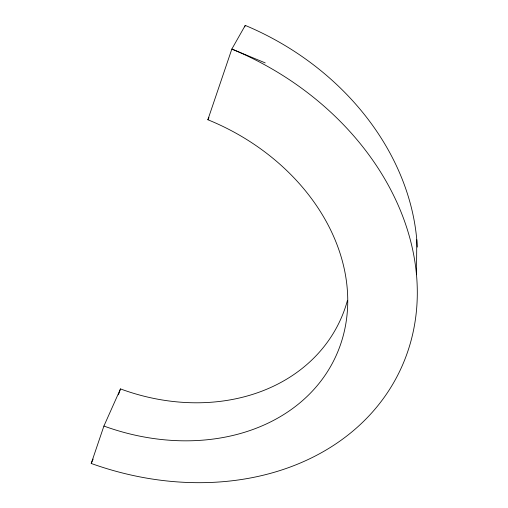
<?xml version="1.0" encoding="UTF-8"?>
<svg xmlns="http://www.w3.org/2000/svg" width="508" height="508" viewBox="0 0 508 508"><rect width="100%" height="100%" fill="white"/><g stroke="black" fill="none" stroke-linecap="round" stroke-linejoin="round"><path stroke-width="0.76" d="M416.509 274.771L416.782 239.713M417.29 247.079A256.108 211.15 26.6 0 0 245.256 25.4L231.845 49.054A272.694 218.37 25.5 0 1 407.759 351.498A272.694 218.37 25.5 0 1 91.218 463.461L103.911 426.047L120.479 388.912A190.722 156.356 26.1 0 0 347.434 300.488M103.911 426.047A202.895 161.417 25 0 0 340.728 343.973A202.895 161.417 25 0 0 207.855 119.742L231.845 49.054L265.214 62.903M118.459 394.811L120.479 388.912M244.742 26.892L245.256 25.4M91.218 463.461L93.135 459.111M207.855 119.742L208.959 117.64"/></g></svg>
